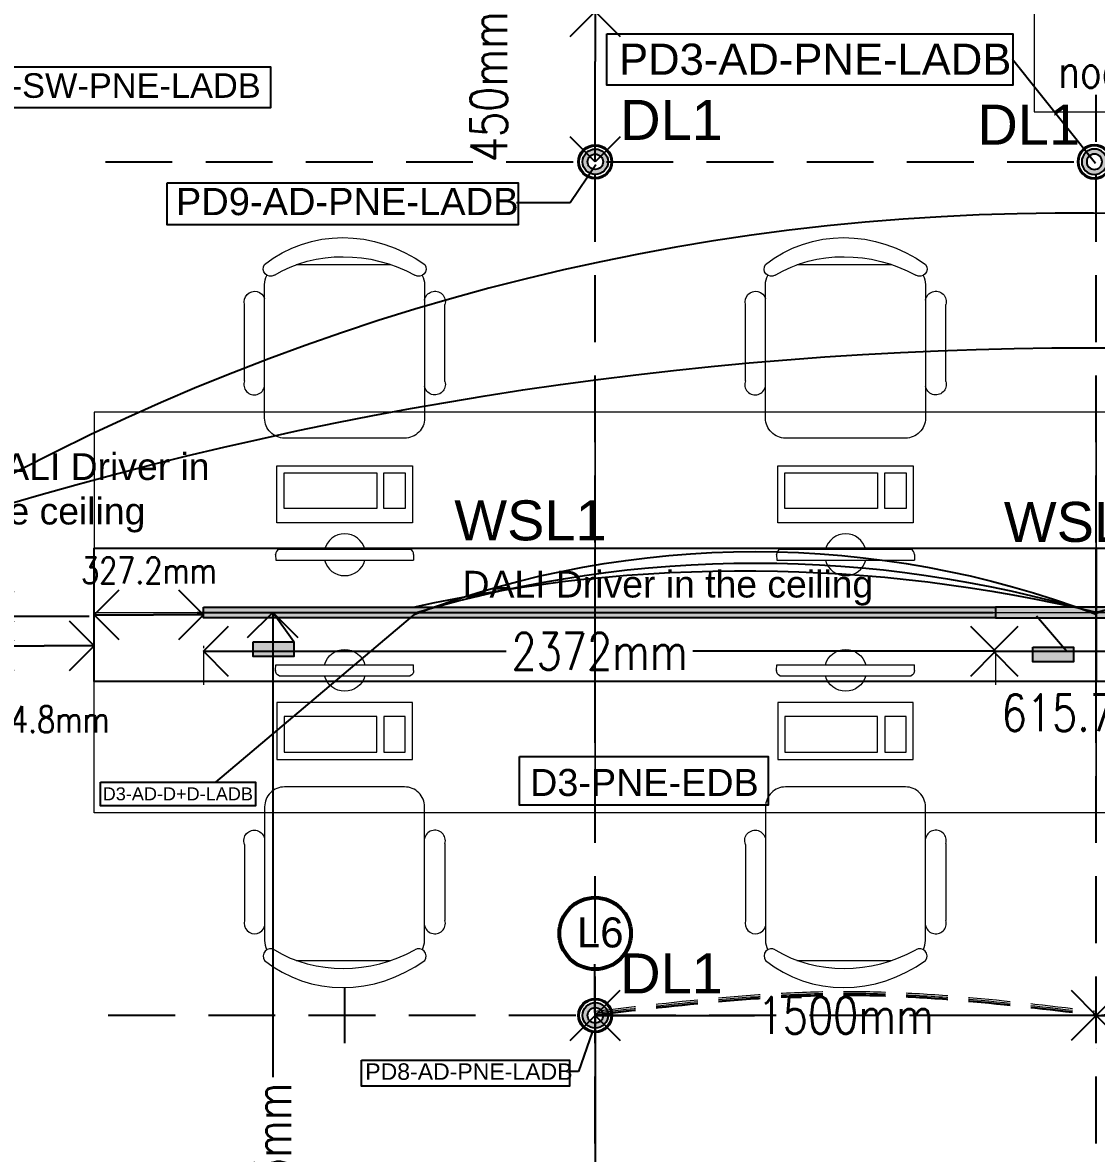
# Model space of a CAD drawing. Header units: millimetres. Extents: x 18660 to 770035, y -51195 to 133720.
# Drawn here: x 25026 to 28242, y 13695 to 17082 of the extents above; entities that cross this region are included whole.
import ezdxf
from ezdxf.xclip import XClip

# ---------------------------------------------------------------- set-up
doc = ezdxf.new("R2010")
doc.units = ezdxf.units.MM
doc.header["$XCLIPFRAME"] = 2
doc.linetypes.add('( Hidden )', pattern=[0.375, 0.25, -0.125])
doc.linetypes.add('HIDDEN', pattern=[0.375, 0.25, -0.125])
for name, color, linetype, lineweight in [('221105_Lighting Intent_Indo Nissin Raheja$0$BNA - FF - Furn Fixed', 37, 'Continuous', 9), ('221105_Lighting Intent_Indo Nissin Raheja$0$BNA - FF - Furn Loose', 35, 'Continuous', 9), ('221105_Lighting Intent_Indo Nissin Raheja$0$BNA - Text Specs', 253, 'Continuous', 0)]:
    doc.layers.add(name, color=color, linetype=linetype, lineweight=lineweight)
for name, color, linetype in [('221105_Lighting Intent_Indo Nissin Raheja$0$WINDOW', 3, 'Continuous'), ('AR_Hatch', 252, 'Continuous'), ('DALI 1 CIRCUITS', 6, 'Continuous'), ('DALI 2 CIRCUITS', 4, 'Continuous'), ('DUMMY-TEXT', 4, 'Continuous'), ('PHASE DIMMING', 4, 'Continuous'), ('SWITCHING CIRCUITS', 3, 'Continuous')]:
    doc.layers.add(name, color=color, linetype=linetype)
for name, color, linetype, lineweight, true_color in [('S+ DOWNLIGHT 1', 7, 'Continuous', 25, 0xc43b52), ('S+ LINEAR DL1', 7, 'Continuous', 25, 0xfff04d), ('S+ LOOPING', 7, 'Continuous', 25, 0x319f19)]:
    doc.layers.add(name, color=color, linetype=linetype, lineweight=lineweight, true_color=true_color)
doc.layers.add('S+ TEXT', color=7, linetype='Continuous', true_color=0x009494)
doc.styles.add('221105_Lighting Intent_Indo Nissin Raheja$0$SIMPLEX', font='simplex8.shx', dxfattribs={"width": 0.8})
doc.styles.add('DPA_25', font='arial.ttf', dxfattribs={"height": 62.5})
doc.styles.add('ROMANS-TITLE', font='ROMANS.shx', dxfattribs={"width": 0.8})
doc.styles.get("Standard").update_dxf_attribs({"font": 'arial.ttf'})
doc.dimstyles.new('BNA-Design', dxfattribs={"dimtxt": 200, "dimasz": 150, "dimexe": 100, "dimexo": 100, "dimgap": 1, "dimtad": 0, "dimdec": 1, "dimzin": 12, "dimdsep": 46, "dimtxsty": 'ROMANS-TITLE', "dimblk": 'OPEN90', "dimcen": 0.025, "dimclrd": 256, "dimclre": 253, "dimclrt": 256, "dimazin": 2, "dimtfac": 1, "dimtdec": 1, "dimtmove": 2, "dimatfit": 3, "dimldrblk": 'OPEN90', "dimfxl": 1, "dimtolj": 1, "dimtzin": 0, "dimlwd": -1, "dimlwe": 0, "dimarcsym": 0})

# ---------------------------------------------------------------- blocks, each defined once
blk = doc.blocks.new('221105_Lighting Intent_Indo Nissin Raheja$0$A$C205F5F38')
at = {"lineweight": 0}
for p, q in [((-9.99, 7.8), (-9.99, 16.2)), ((-9.99, 16.2), (9.97, 16.2)), ((-8.94, 9.9), (-8.94, 15.15)), ((-8.94, 15.15), (4.71, 15.15)), ((4.71, 15.15), (4.71, 9.9)), ((5.76, 9.9), (5.76, 15.15)), ((5.76, 15.15), (8.92, 15.15)), ((8.92, 15.15), (8.92, 9.9)), ((9.97, 16.2), (9.97, 7.8)), ((4.71, 9.9), (-8.94, 9.9)), ((8.92, 9.9), (5.76, 9.9)), ((9.97, 7.8), (-9.99, 7.8)), ((-9.67, 3.88), (9.64, 3.88)), ((-10.17, 3.06), (-10.17, 3.11)), ((-10.17, 3.06), (-10.12, 2.27)), ((-10.12, 2.27), (10.14, 2.27)), ((10.14, 3.11), (10.14, 3.06)), ((10.14, 3.06), (10.14, 2.27))]:
    blk.add_line(p, q, dxfattribs=at)
for centre, radius, start, end in [((0, 3.08), 3.08, 15.1351, 164.8649), ((-9.38, 3.15), 0.79, 111.4776, 182.3821), ((9.36, 3.15), 0.79, 357.6179, 68.5224), ((0, 3.08), 3.08, 195.1351, 344.8649)]:
    blk.add_arc(centre, radius, start, end, dxfattribs=at)
blk = doc.blocks.new('221105_Lighting Intent_Indo Nissin Raheja$0$furn 1')
for p, q in [((28084.25, 111328.6), (28095.59, 111328.6)), ((28080.49, 111310.19), (28080.49, 111326.2)), ((28099.66, 111326.2), (28099.66, 111310.19)), ((28078.09, 111314.68), (28078.09, 111323.8)), ((28102.09, 111314.58), (28102.09, 111323.8)), ((28097.26, 111307.79), (28082.88, 111307.79))]:
    blk.add_line(p, q)
at = {"extrusion": (0, 0, -1)}
for centre, major_axis, ratio, start_param, end_param in [((28090.98, 111315.81), (-11.32, 12.06), 0.931067, 0.071548, 1.365296), ((28090.97, 111315.48), (-15.17, 4.41), 0.879961, 0.683282, 1.821277), ((28081.19, 111328.07), (-0.62, 0.62), 1, 3.368007, 6.13815), ((28098.96, 111328.07), (0.62, 0.62), 1, 0.145036, 2.915178), ((28082.88, 111326.2), (1.69, 1.69), 1, 3.926991, 4.40843), ((28097.26, 111326.2), (-1.69, 1.69), 1, 1.874755, 2.356194), ((28079.29, 111324.15), (-0.883, 0.883), 1, 5.213993, 8.355586), ((28100.89, 111324.15), (0.883, 0.883), 1, 4.089213, 7.352378), ((28100.89, 111314.23), (0.883, 0.883), 1, 0.501604, 3.764769), ((28082.88, 111310.19), (1.69, 1.69), 1, 2.356194, 3.926991), ((28097.26, 111310.19), (-1.69, 1.69), 1, 2.356194, 3.926991)]:
    blk.add_ellipse(centre, major_axis=major_axis, ratio=ratio, start_param=start_param, end_param=end_param, dxfattribs=at)
blk.add_ellipse((28079.25, 111314.23), major_axis=(-0.883, 0.883), ratio=1, start_param=0.417622, end_param=3.764769)
blk = doc.blocks.new('221105_Lighting Intent_Indo Nissin Raheja$0$basic ws')
at = {"layer": '221105_Lighting Intent_Indo Nissin Raheja$0$BNA - FF - Furn Fixed'}
blk.add_lwpolyline([(0, 600), (1500, 600), (1500, 0), (0, 0)], close=True, dxfattribs=at)
at = {"layer": '221105_Lighting Intent_Indo Nissin Raheja$0$BNA - FF - Furn Loose', "ltscale": 50}
for name, p, xscale, yscale, zscale in [('221105_Lighting Intent_Indo Nissin Raheja$0$furn 1', (703002.1, -2782172.7), -24.99999999997976, 24.99999999997976, 24.99999999997976), ('221105_Lighting Intent_Indo Nissin Raheja$0$A$C205F5F38', (750, 110.5), -20.33333333333333, 20.33333333333333, 20.33333333333333)]:
    blk.add_blockref(name, p, dxfattribs=dict(at, xscale=xscale, yscale=yscale, zscale=zscale))
blk = doc.blocks.new('221105_Lighting Intent_Indo Nissin Raheja$0$zw$3600')
at = {"layer": '221105_Lighting Intent_Indo Nissin Raheja$0$BNA - FF - Furn Fixed', "color": 9, "true_color": 0xc4c4c4, "xscale": -1, "rotation": 89.99999998275183}
for p in [(0, 0), (0, -1500)]:
    blk.add_blockref('221105_Lighting Intent_Indo Nissin Raheja$0$basic ws', p, dxfattribs=at)
at = {"layer": '221105_Lighting Intent_Indo Nissin Raheja$0$BNA - FF - Furn Fixed', "color": 9, "true_color": 0xc4c4c4, "rotation": 269.9999999827522}
for p in [(0, 0), (0, -1500)]:
    blk.add_blockref('221105_Lighting Intent_Indo Nissin Raheja$0$basic ws', p, dxfattribs=at)
blk = doc.blocks.new('221105_Lighting Intent_Indo Nissin Raheja$0$zw$98E6')
at = {"layer": '221105_Lighting Intent_Indo Nissin Raheja$0$BNA - FF - Furn Fixed', "color": 252, "true_color": 0x969696}
for p, q in [((-7557.5, 9180), (-7557.5, 8880)), ((-7557.5, 8880), (-5328.3, 8880))]:
    blk.add_line(p, q, dxfattribs=at)
at = {"color": 252, "ltscale": 800, "true_color": 0x969696, "rotation": 269.9999999137386}
for p in [(-7371.8, 7379.9), (-4371.8, 7379.9)]:
    blk.add_blockref('221105_Lighting Intent_Indo Nissin Raheja$0$zw$3600', p, dxfattribs=at)
at = {"layer": '221105_Lighting Intent_Indo Nissin Raheja$0$BNA - Text Specs', "color": 252, "ltscale": 100, "true_color": 0x969696, "insert": (-7485.1, 8918.3), "char_height": 100, "width": 1047.725, "attachment_point": 7, "rotation": 0, "style": '221105_Lighting Intent_Indo Nissin Raheja$0$SIMPLEX'}
blk.add_mtext('noodle display', dxfattribs=at)
blk = doc.blocks.new('221105_Lighting Intent_Indo Nissin Raheja', base_point=(179843, 23050))
at = {"layer": '221105_Lighting Intent_Indo Nissin Raheja$0$WINDOW', "color": 252, "ltscale": 800, "true_color": 0x969696}
blk.add_blockref('221105_Lighting Intent_Indo Nissin Raheja$0$zw$98E6', (207162.524, -10118.896), dxfattribs=at)
blk = doc.blocks.new('S+ DOWNLIGHT 1')
at = {"layer": 'S+ DOWNLIGHT 1'}
h = blk.add_hatch(color=256, dxfattribs=at)
h.dxf.hatch_style = 1
h.paths.add_polyline_path([(29079.36, -2607.06, 1), (29084.44, -2607.06, 1)])
h.paths.add_polyline_path([(29083.44, -2607.06, -1), (29080.36, -2607.06, -1)], flags=16)
for radius in [3.4, 3.2, 2.54, 1.54]:
    blk.add_circle((29081.9, -2607.06), radius, dxfattribs=at)
blk = doc.blocks.new('_Open90')
at = {"layer": 'DUMMY-TEXT', "color": 0, "lineweight": -2}
for p, q in [((-0.5, 0.5), (0, 0)), ((0, 0), (-1, 0)), ((0, 0), (-0.5, -0.5))]:
    blk.add_line(p, q, dxfattribs=at)
blk = doc.blocks.new('*D223')
at = {"ltscale": 800, "transparency": 16777216}
for p, q in [((26891.2, 14108.7), (27217.8, 14108.7)), ((28091.2, 14108.7), (27764.6, 14108.7))]:
    blk.add_line(p, q, dxfattribs=at)
at = {"color": 253, "lineweight": 0, "ltscale": 800, "transparency": 16777216}
for p, q in [((26741.2, 14008.7), (26741.2, 14008.7)), ((28241.2, 14008.7), (28241.2, 14008.7))]:
    blk.add_line(p, q, dxfattribs=at)
at = {"layer": 'DEFPOINTS', "color": 0, "ltscale": 800, "transparency": 16777216}
for p in [(26741.2, 14108.7), (28241.2, 14108.7), (28241.2, 14108.7)]:
    blk.add_point(p, dxfattribs=at)
at = {"ltscale": 800, "transparency": 16777216, "xscale": 150, "yscale": 150, "zscale": 150, "rotation": 180}
blk.add_blockref('_Open90', (26741.2, 14108.7), dxfattribs=at)
at = {"ltscale": 800, "transparency": 16777216, "xscale": 150, "yscale": 150, "zscale": 150}
blk.add_blockref('_Open90', (28241.2, 14108.7), dxfattribs=at)
at = {"ltscale": 800, "transparency": 16777216, "insert": (27491.2, 14108.7), "char_height": 110, "attachment_point": 5, "style": 'ROMANS-TITLE'}
blk.add_mtext('\\A1;1500mm', dxfattribs=at)
blk = doc.blocks.new('*D224')
at = {"ltscale": 800, "transparency": 16777216}
for p, q in [((28391.1, 14108.7), (28717.7, 14108.7)), ((29591.1, 14108.7), (29264.4, 14108.7))]:
    blk.add_line(p, q, dxfattribs=at)
at = {"color": 253, "lineweight": 0, "ltscale": 800, "transparency": 16777216}
for p, q in [((28241.1, 14008.7), (28241.1, 14008.7)), ((29741.1, 14008.7), (29741.1, 14008.7))]:
    blk.add_line(p, q, dxfattribs=at)
at = {"layer": 'DEFPOINTS', "color": 0, "ltscale": 800, "transparency": 16777216}
for p in [(28241.1, 14108.7), (29741.1, 14108.7), (29741.1, 14108.7)]:
    blk.add_point(p, dxfattribs=at)
at = {"ltscale": 800, "transparency": 16777216, "xscale": 150, "yscale": 150, "zscale": 150, "rotation": 180}
blk.add_blockref('_Open90', (28241.1, 14108.7), dxfattribs=at)
at = {"ltscale": 800, "transparency": 16777216, "xscale": 150, "yscale": 150, "zscale": 150}
blk.add_blockref('_Open90', (29741.1, 14108.7), dxfattribs=at)
at = {"ltscale": 800, "transparency": 16777216, "insert": (28991.1, 14108.7), "char_height": 110, "attachment_point": 5, "style": 'ROMANS-TITLE'}
blk.add_mtext('\\A1;1500mm', dxfattribs=at)
blk = doc.blocks.new('*D246')
at = {"color": 253, "lineweight": 0, "ltscale": 800, "transparency": 16777216}
for p, q in [((26841.2, 17115.2), (26841.2, 17115.2)), ((26841.2, 16665.3), (26841.2, 16665.3))]:
    blk.add_line(p, q, dxfattribs=at)
at = {"ltscale": 800, "transparency": 16777216}
blk.add_line((26741.2, 16815.3), (26741.2, 16965.2), dxfattribs=at)
at = {"layer": 'DEFPOINTS', "color": 0, "ltscale": 800, "transparency": 16777216}
for p in [(26741.2, 17115.2), (26741.2, 17115.2), (26741.2, 16665.3)]:
    blk.add_point(p, dxfattribs=at)
at = {"ltscale": 800, "transparency": 16777216, "xscale": 150, "yscale": 150, "zscale": 150}
for p, rotation in [((26741.2, 17115.2), 90), ((26741.2, 16665.3), 270)]:
    blk.add_blockref('_Open90', p, dxfattribs=dict(at, rotation=rotation))
at = {"ltscale": 800, "transparency": 16777216, "insert": (26422.4, 16890.2), "char_height": 110, "attachment_point": 5, "rotation": 90, "style": 'ROMANS-TITLE'}
blk.add_mtext('\\A1;450mm', dxfattribs=at)
blk = doc.blocks.new('*D230')
at = {"ltscale": 800, "transparency": 16777216}
for p, q in [((25775.2, 15165.1), (25775.2, 13923.4)), ((25775.2, 12122.3), (25775.2, 13364))]:
    blk.add_line(p, q, dxfattribs=at)
at = {"layer": 'DEFPOINTS', "color": 0, "ltscale": 800, "transparency": 16777216}
for p in [(25775.2, 15315.1), (25775.2, 15315.1), (25775.2, 11972.3)]:
    blk.add_point(p, dxfattribs=at)
at = {"ltscale": 800, "transparency": 16777216, "xscale": 150, "yscale": 150, "zscale": 150}
for p, rotation in [((25775.2, 15315.1), 90), ((25775.2, 11972.3), 270)]:
    blk.add_blockref('_Open90', p, dxfattribs=dict(at, rotation=rotation))
at = {"ltscale": 800, "transparency": 16777216, "insert": (25775.2, 13643.7), "char_height": 110, "attachment_point": 5, "rotation": 90, "style": 'ROMANS-TITLE'}
blk.add_mtext('\\A1;3343mm', dxfattribs=at)
blk = doc.blocks.new('*D216')
at = {"ltscale": 800, "transparency": 16777216}
blk.add_line((28082.9, 15199), (28398.5, 15199), dxfattribs=at)
at = {"layer": 'DEFPOINTS', "color": 0, "ltscale": 800, "transparency": 16777216}
for p in [(27932.9, 15199), (28548.5, 15199), (28548.5, 15199)]:
    blk.add_point(p, dxfattribs=at)
at = {"ltscale": 800, "transparency": 16777216, "xscale": 150, "yscale": 150, "zscale": 150, "rotation": 180}
blk.add_blockref('_Open90', (27932.9, 15199), dxfattribs=at)
at = {"ltscale": 800, "transparency": 16777216, "xscale": 150, "yscale": 150, "zscale": 150}
blk.add_blockref('_Open90', (28548.5, 15199), dxfattribs=at)
at = {"ltscale": 800, "transparency": 16777216, "insert": (28240.9, 15015.1), "char_height": 110, "attachment_point": 5, "style": 'ROMANS-TITLE'}
blk.add_mtext('\\A1;615.7mm', dxfattribs=at)
blk = doc.blocks.new('DRIVER')
at = {"ltscale": 800, "true_color": 0xff0004}
h = blk.add_hatch(color=1, dxfattribs=at)
h.dxf.hatch_style = 1
h.paths.add_polyline_path([(22635, -28589.7), (22756.7, -28589.7), (22756.7, -28633.8), (22635, -28633.8)])
at = {"color": 1, "ltscale": 800, "true_color": 0xff0004}
blk.add_lwpolyline([(22635, -28589.7), (22756.7, -28589.7), (22756.7, -28633.8), (22635, -28633.8)], close=True, dxfattribs=at)
blk = doc.blocks.new('*D222')
at = {"ltscale": 800, "transparency": 16777216}
for p, q in [((24476.1, 15304.1), (24326.1, 15304.1)), ((24926.1, 15304.1), (24626.1, 15304.1)), ((25076.1, 15304.1), (25226.1, 15304.1))]:
    blk.add_line(p, q, dxfattribs=at)
at = {"layer": 'DEFPOINTS', "color": 0, "ltscale": 800, "transparency": 16777216}
for p in [(24626.1, 15304.1), (24626.1, 15304.1), (24926.1, 15304.1)]:
    blk.add_point(p, dxfattribs=at)
at = {"ltscale": 800, "transparency": 16777216, "xscale": 150, "yscale": 150, "zscale": 150}
blk.add_blockref('_Open90', (24626.1, 15304.1), dxfattribs=at)
at = {"ltscale": 800, "transparency": 16777216, "xscale": 150, "yscale": 150, "zscale": 150, "rotation": 180.0000000000007}
blk.add_blockref('_Open90', (24926.1, 15304.1), dxfattribs=at)
at = {"ltscale": 800, "transparency": 16777216, "insert": (24776.1, 15422.2), "char_height": 110, "attachment_point": 5, "style": 'ROMANS-TITLE'}
blk.add_mtext('\\A1;{\\H0.72727x;300mm}', dxfattribs=at)
blk = doc.blocks.new('*D240')
at = {"color": 253, "lineweight": 0, "ltscale": 800, "transparency": 16777216}
for p, q in [((25568.1, 15199), (25568.1, 15099)), ((27940.1, 15199), (27940.1, 15099))]:
    blk.add_line(p, q, dxfattribs=at)
at = {"ltscale": 800, "transparency": 16777216}
for p, q in [((25718.1, 15199), (26474.4, 15199)), ((27790.1, 15199), (27033.7, 15199))]:
    blk.add_line(p, q, dxfattribs=at)
at = {"layer": 'DEFPOINTS', "color": 0, "ltscale": 800, "transparency": 16777216}
for p in [(25568.1, 15299), (27940.1, 15299), (27940.1, 15199)]:
    blk.add_point(p, dxfattribs=at)
at = {"ltscale": 800, "transparency": 16777216, "xscale": 150, "yscale": 150, "zscale": 150, "rotation": 180}
blk.add_blockref('_Open90', (25568.1, 15199), dxfattribs=at)
at = {"ltscale": 800, "transparency": 16777216, "xscale": 150, "yscale": 150, "zscale": 150}
blk.add_blockref('_Open90', (27940.1, 15199), dxfattribs=at)
at = {"ltscale": 800, "transparency": 16777216, "insert": (26754.1, 15199), "char_height": 110, "attachment_point": 5, "style": 'ROMANS-TITLE'}
blk.add_mtext('\\A1;2372mm', dxfattribs=at)
blk = doc.blocks.new('*D241')
at = {"ltscale": 800, "transparency": 16777216}
blk.add_line((25390.9, 15308.5), (25418.1, 15308.5), dxfattribs=at)
at = {"color": 253, "lineweight": 0, "ltscale": 800, "transparency": 16777216}
for p, q in [((25240.9, 15215.1), (25240.9, 15208.5)), ((25568.1, 15215.1), (25568.1, 15208.5))]:
    blk.add_line(p, q, dxfattribs=at)
at = {"layer": 'DEFPOINTS', "color": 0, "ltscale": 800, "transparency": 16777216}
for p in [(25240.9, 15315.1), (25568.1, 15315.1), (25568.1, 15308.5)]:
    blk.add_point(p, dxfattribs=at)
at = {"ltscale": 800, "transparency": 16777216, "xscale": 150, "yscale": 150, "zscale": 150, "rotation": 180}
blk.add_blockref('_Open90', (25240.9, 15308.5), dxfattribs=at)
at = {"ltscale": 800, "transparency": 16777216, "xscale": 150, "yscale": 150, "zscale": 150}
blk.add_blockref('_Open90', (25568.1, 15308.5), dxfattribs=at)
at = {"ltscale": 800, "transparency": 16777216, "insert": (25404.5, 15441.2), "char_height": 110, "attachment_point": 5, "style": 'ROMANS-TITLE'}
blk.add_mtext('\\A1;{\\H0.71818x;327.2mm}', dxfattribs=at)
blk = doc.blocks.new('*D242')
at = {"ltscale": 800, "transparency": 16777216}
blk.add_line((25076.1, 15215.1), (25090.9, 15215.1), dxfattribs=at)
at = {"color": 253, "lineweight": 0, "ltscale": 800, "transparency": 16777216}
for p, q in [((24926.1, 15204.1), (24926.1, 15115.1)), ((25240.9, 15204.1), (25240.9, 15115.1))]:
    blk.add_line(p, q, dxfattribs=at)
at = {"layer": 'DEFPOINTS', "color": 0, "ltscale": 800, "transparency": 16777216}
for p in [(24926.1, 15304.1), (25240.9, 15304.1), (25240.9, 15215.1)]:
    blk.add_point(p, dxfattribs=at)
at = {"ltscale": 800, "transparency": 16777216, "xscale": 150, "yscale": 150, "zscale": 150, "rotation": 180}
blk.add_blockref('_Open90', (24926.1, 15215.1), dxfattribs=at)
at = {"ltscale": 800, "transparency": 16777216, "xscale": 150, "yscale": 150, "zscale": 150}
blk.add_blockref('_Open90', (25240.9, 15215.1), dxfattribs=at)
at = {"ltscale": 800, "transparency": 16777216, "insert": (25083.5, 14995.1), "char_height": 110, "attachment_point": 5, "style": 'ROMANS-TITLE'}
blk.add_mtext('\\A1;{\\H0.71818x;314.8mm}', dxfattribs=at)
blk = doc.blocks.new('*D234')
at = {"ltscale": 800, "transparency": 16777216}
for p, q in [((26741.2, 13958.7), (26741.2, 13320.3)), ((26741.2, 12122.7), (26741.2, 12761))]:
    blk.add_line(p, q, dxfattribs=at)
at = {"layer": 'DEFPOINTS', "color": 0, "ltscale": 800, "transparency": 16777216}
for p in [(26741.2, 14108.7), (26741.2, 11972.7), (26741.2, 11972.7)]:
    blk.add_point(p, dxfattribs=at)
at = {"ltscale": 800, "transparency": 16777216, "xscale": 150, "yscale": 150, "zscale": 150}
for p, rotation in [((26741.2, 14108.7), 90), ((26741.2, 11972.7), 270)]:
    blk.add_blockref('_Open90', p, dxfattribs=dict(at, rotation=rotation))
at = {"ltscale": 800, "transparency": 16777216, "insert": (26741.2, 13040.7), "char_height": 110, "attachment_point": 5, "rotation": 90, "style": 'ROMANS-TITLE'}
blk.add_mtext('\\A1;2136mm', dxfattribs=at)
blk = doc.blocks.new('D3')
at = {"layer": 'DALI 1 CIRCUITS'}
blk.add_lwpolyline([(66926, -5380), (125955, -5380), (125955, -14454), (66926, -14454)], close=True, dxfattribs=at)
blk.add_text('D3-AD-D+D-LADB', height=4932.44, dxfattribs=at).set_placement((67706, -12338))
blk = doc.blocks.new('PD3')
at = {"layer": 'PHASE DIMMING'}
blk.add_lwpolyline([(51251, 15785), (55352, 15785), (55352, 15267), (51251, 15267)], close=True, dxfattribs=at)
at = {"layer": 'PHASE DIMMING', "insert": (51373, 15685), "char_height": 315.15, "width": 4101.17, "attachment_point": 1}
blk.add_mtext('PD3-AD-PNE-LADB', dxfattribs=at)
blk = doc.blocks.new('PD9')
at = {"layer": 'PHASE DIMMING'}
blk.add_lwpolyline([(55749, 15785), (59808, 15785), (59808, 15297), (55749, 15297)], close=True, dxfattribs=at)
at = {"layer": 'PHASE DIMMING', "insert": (55850, 15726), "char_height": 315.15, "width": 4101.17, "attachment_point": 1}
blk.add_mtext('PD9-AD-PNE-LADB', dxfattribs=at)
blk = doc.blocks.new('PD8')
at = {"layer": 'PHASE DIMMING'}
blk.add_lwpolyline([(51323, 16650), (55301, 16650), (55301, 16151), (51323, 16151)], close=True, dxfattribs=at)
at = {"layer": 'PHASE DIMMING', "insert": (51394, 16590), "char_height": 315.15, "width": 4101.17, "attachment_point": 1}
blk.add_mtext('PD8-AD-PNE-LADB', dxfattribs=at)
blk = doc.blocks.new('D2_D3')
at = {"layer": 'DALI 2 CIRCUITS'}
blk.add_lwpolyline([(-87828, -40579), (-10685, -40579), (-10685, -55693), (-87828, -55693)], close=True, dxfattribs=at)
blk.add_text('D3-PNE-EDB', height=8378.7, dxfattribs=at).set_placement((-84495, -52843))

msp = doc.modelspace()

# ---------------------------------------------------------------- block references
at = {"color": 1, "ltscale": 800, "true_color": 0xff0004}
ref = msp.add_blockref('221105_Lighting Intent_Indo Nissin Raheja', (8293.14, 41104.14), dxfattribs=at)
XClip(ref).set_block_clipping_path([(190209.5960207216, -11586.8480245116), (208867.2415907553, 3230.2594809751)])

# ---------------------------------------------------------------- next in the draw order: hatches: boundary and pattern name
at = {"layer": 'S+ LINEAR DL1', "true_color": 0x10c6bd}
h = msp.add_hatch(color=132, dxfattribs=at)
h.dxf.hatch_style = 1
h.paths.add_polyline_path([(27940.05, 15299.03), (28542.05, 15299.03), (28542.05, 15331.22), (27940.05, 15331.22)])
h.paths.add_polyline_path([(25568.05, 15331.22), (27940.05, 15331.22), (27940.05, 15299.03), (25568.05, 15299.03)])

# ---------------------------------------------------------------- next in the draw order: linework, layer by layer
at = {"linetype": 'HIDDEN', "ltscale": 800}
for points in [[(26741.22, 13725.24), (26741.22, 16865.39)], [(28241.05, 13725.24), (28241.05, 16865.39)], [(25274.6, 16665.25), (35382.66, 16665.25)], [(35382.66, 14108.66), (25274.6, 14108.66)]]:
    msp.add_lwpolyline(points, dxfattribs=at)
at = {"ltscale": 800}
for points in [[(25548.88, 15315.13), (26740.88, 15315.13)], [(26741.22, 15315.13), (27933.22, 15315.13)]]:
    msp.add_lwpolyline(points, dxfattribs=at)
at = {"color": 1, "ltscale": 800, "true_color": 0xff0004}
for points in [[(25838.61, 15227.4), (25775.2, 15315.13)], [(28152.82, 15199.03), (28062.44, 15304.48)]]:
    msp.add_lwpolyline(points, dxfattribs=at)
at = {"layer": 'AR_Hatch', "color": 1, "ltscale": 800, "true_color": 0xf60d09}
msp.add_lwpolyline([(25990.05, 14192.08), (25990.05, 14025.24)], dxfattribs=at)
at = {"layer": 'DALI 1 CIRCUITS'}
msp.add_line((26206.01, 15315.13), (25604.02, 14807.45), dxfattribs=at)
for points in [[(26197.16, 15331.22, -0.1141757), (28245.52, 15315.13, -0.1539988), (30278.95, 15315.42)], [(26205.87, 15315.09, -0.1461978), (28235.47, 15315.09)], [(28239.07, 15315.42, -0.1329721), (30278.95, 15315.42)]]:
    msp.add_lwpolyline(points, format="xyb", dxfattribs=at)
msp.add_arc((28156.82, 9728.06), 6783.37, 58.176577, 120.540008, dxfattribs=at)
at = {"layer": 'DALI 2 CIRCUITS'}
for p, q in [((28239.61, 16660.15), (27990.27, 16971.58)), ((26665.78, 16543.56), (26743.29, 16657.15)), ((26505.59, 16543.56), (26665.78, 16543.56)), ((26731.77, 14058.76), (26691.34, 13940.9)), ((26691.34, 13940.9), (26664.94, 13940.9))]:
    msp.add_line(p, q, dxfattribs=at)
for points in [[(24636.52, 15531.73, -0.1608353), (31807.89, 15531.73)], [(26200.62, 15310.65, -0.1834979), (28239.91, 15310.65)], [(28237.88, 15312.42, -0.1727478), (30270.59, 15312.42)]]:
    msp.add_lwpolyline(points, format="xyb", dxfattribs=at)
at = {"layer": 'S+ LINEAR DL1', "color": 132, "true_color": 0x10c6bd}
for points in [[(28240.88, 15508.46), (28240.88, 15108.46), (25240.88, 15108.46), (25240.88, 15508.46)], [(31240.88, 15508.46), (31240.88, 15108.46), (28240.88, 15108.46), (28240.88, 15508.46)], [(25568.05, 15331.22), (27940.05, 15331.22), (27940.05, 15299.03), (25568.05, 15299.03)], [(27940.05, 15299.03), (28542.05, 15299.03), (28542.05, 15331.22), (27940.05, 15331.22)]]:
    msp.add_lwpolyline(points, close=True, dxfattribs=at)
msp.add_lwpolyline([(26741.05, 15108.46), (26741.05, 15508.46)], dxfattribs=at)
at = {"layer": 'S+ LOOPING', "color": 1, "ltscale": 800, "true_color": 0xf60d09}
msp.add_lwpolyline([(26740.08, 14116.84), (26740.08, 14262.35)], dxfattribs=at)
for radius in [110.18, 107.18, 104.18]:
    msp.add_circle((26740.95, 14354.1), radius, dxfattribs=at)
at = {"layer": 'S+ LOOPING', "color": 1, "linetype": '( Hidden )', "lineweight": 9, "ltscale": 500, "true_color": 0xf60d09}
for points in [[(26737.71, 14120.84), (27505.43, 14180.52), (28241.22, 14120.84)], [(26737.71, 14115.48), (27505.43, 14175.16), (28241.22, 14115.48)], [(26737.71, 14111.59), (27505.43, 14171.26), (28241.22, 14111.58)], [(26737.71, 14108.66), (27505.43, 14168.34), (28241.22, 14108.66)], [(28241.05, 14108.66), (29008.77, 14168.34), (29744.55, 14108.66)]]:
    msp.add_spline(points, degree=3, dxfattribs=at)
at = {"layer": 'SWITCHING CIRCUITS'}
msp.add_lwpolyline([(24807.4, 16950.05), (25768.44, 16950.05), (25768.44, 16827.28), (24807.4, 16827.28)], close=True, dxfattribs=at)

# ---------------------------------------------------------------- next in the draw order: block references
for p in [(3081.91, 43817.05), (5416.62, 43800.95)]:
    msp.add_blockref('DRIVER', p)
at = {"layer": 'DALI 1 CIRCUITS', "xscale": 0.007862058593753267, "yscale": 0.007862058593753267, "zscale": 0.007862058593753267}
msp.add_blockref('D3', (24733.81, 14849.75), dxfattribs=at)
at = {"layer": 'DALI 2 CIRCUITS', "xscale": -14.99147626982525, "yscale": 14.99147626982525, "zscale": 14.99147626982525, "rotation": 89.99999999999952}
msp.add_blockref('S+ DOWNLIGHT 1', (-10847.78, 452645.86), dxfattribs=at)
at = {"layer": 'DALI 2 CIRCUITS', "xscale": 0.009655920255080233, "yscale": 0.009655920255080233, "zscale": 0.009655920255080233}
msp.add_blockref('D2_D3', (27361.99, 15275.95), dxfattribs=at)
at = {"layer": 'PHASE DIMMING'}
for name, p, xscale, yscale, zscale in [('PD3', (11582.85, 12369.25), 0.296451512847272, 0.296451512847272, 0.296451512847272), ('PD9', (11021.58, 12514.39), 0.2589727457540357, 0.2589727457540357, 0.2589727457540357), ('PD8', (18002.35, 11366.39), 0.1566346142515903, 0.1566346142515903, 0.1566346142515903)]:
    msp.add_blockref(name, p, dxfattribs=dict(at, xscale=xscale, yscale=yscale, zscale=zscale))
at = {"layer": 'S+ DOWNLIGHT 1', "xscale": 14.99147626982985, "yscale": 14.99147626982985, "zscale": 14.99147626982985, "rotation": 270}
for p in [(65824.96, 452645.86), (65824.96, 450089.27)]:
    msp.add_blockref('S+ DOWNLIGHT 1', p, dxfattribs=at)

# ---------------------------------------------------------------- next in the draw order: texts
at = {"layer": 'S+ TEXT', "width": 2329.3691, "attachment_point": 1, "style": 'DPA_25'}
for s, insert, char_height in [('DL1', (26815.84, 16850.69, -227885.33), 119.932), ('DL1', (27885.53, 16836.43, -227885.33), 119.932), ('DALI Driver in \\Pthe ceiling', (24890.76, 15792.24), 80), ('WSL1', (26318.98, 15651.21, -227885.33), 119.932), ('WSL2', (27964.69, 15646.62, -227885.33), 119.932), ('DALI Driver in the ceiling', (26343.81, 15440.12), 80), ('DL1', (26815.84, 14294.1, -227885.33), 119.932)]:
    msp.add_mtext(s, dxfattribs=dict(at, insert=insert, char_height=char_height))
at = {"layer": 'S+ TEXT', "color": 1, "true_color": 0xf00f0f, "insert": (26686.11, 14402.11, -227885.33), "char_height": 90, "width": 2329.3691, "attachment_point": 1, "style": 'DPA_25'}
msp.add_mtext('L6', dxfattribs=at)
at = {"layer": 'SWITCHING CIRCUITS'}
msp.add_text('S16-SW-PNE-LADB', height=73.6627, dxfattribs=at).set_placement((24807.4, 16856.75))

# ---------------------------------------------------------------- next in the draw order: dimensions: what is measured, and where the dimension line sits
at = {"ltscale": 800}
for base, p1, p2, angle, picture, middle in [((26741.22, 17115.24), (26741.22, 16665.25), (26741.22, 17115.24), 90, '*D246', (26422.38, 16890.25)), ((28548.55, 15199.03), (27932.88, 15199.03), (28548.55, 15199.03), 360, '*D216', (28240.88, 15015.13))]:
    dim = msp.add_linear_dim(base=base, p1=p1, p2=p2, angle=angle, dimstyle='BNA-Design', override={"dimtxt": 110, "dimpost": 'mm\\X', "dimtfillclr": 256}, dxfattribs=at)
    dim.commit()
    dim.dimension.update_dxf_attribs({"geometry": picture, "text_midpoint": middle, "dimtype": 161})
for base, p1, p2, angle, text, picture, middle in [((25568.05, 15308.46), (25240.88, 15315.13), (25568.05, 15315.13), 0, '{\\H0.71818x;<>}', '*D241', (25404.47, 15441.21)), ((24626.1, 15304.1), (24926.1, 15304.1), (24626.1, 15304.1), 180, '{\\H0.72727x;<>}', '*D222', (24776.1, 15422.18))]:
    dim = msp.add_linear_dim(base=base, p1=p1, p2=p2, angle=angle, text=text, dimstyle='BNA-Design', override={"dimtxt": 110, "dimpost": 'mm\\X', "dimtfillclr": 256}, dxfattribs=at)
    dim.commit()
    dim.dimension.update_dxf_attribs({"geometry": picture, "text_midpoint": middle, "dimtype": 161})
for p1, p2, distance, text, picture, middle in [((25775.2, 11972.29), (25775.2, 15315.13), 0, '3343mm', '*D230', (25775.2, 13643.71)), ((24926.1, 15304.1), (25240.88, 15304.1), -88.97, '{\\H0.71818x;<>}', '*D242', (25083.49, 14995.13))]:
    dim = msp.add_aligned_dim(p1=p1, p2=p2, distance=distance, text=text, dimstyle='BNA-Design', override={"dimtxt": 110, "dimpost": 'mm\\X', "dimtfillclr": 256}, dxfattribs=at)
    dim.commit()
    dim.dimension.update_dxf_attribs({"geometry": picture, "text_midpoint": middle})
for p1, p2, distance, picture, middle in [((25568.05, 15299.03), (27940.05, 15299.03), -100, '*D240', (26754.05, 15199.03)), ((26741.22, 14108.66), (28241.22, 14108.66), 0, '*D223', (27491.22, 14108.66)), ((28241.05, 14108.66), (29741.05, 14108.66), 0, '*D224', (28991.05, 14108.66)), ((26741.22, 14108.66), (26741.22, 11972.66), 0, '*D234', (26741.22, 13040.66))]:
    dim = msp.add_aligned_dim(p1=p1, p2=p2, distance=distance, dimstyle='BNA-Design', override={"dimtxt": 110, "dimpost": 'mm\\X', "dimtfillclr": 256}, dxfattribs=at)
    dim.commit()
    dim.dimension.update_dxf_attribs({"geometry": picture, "text_midpoint": middle})

doc.saveas('drawing.dxf')
